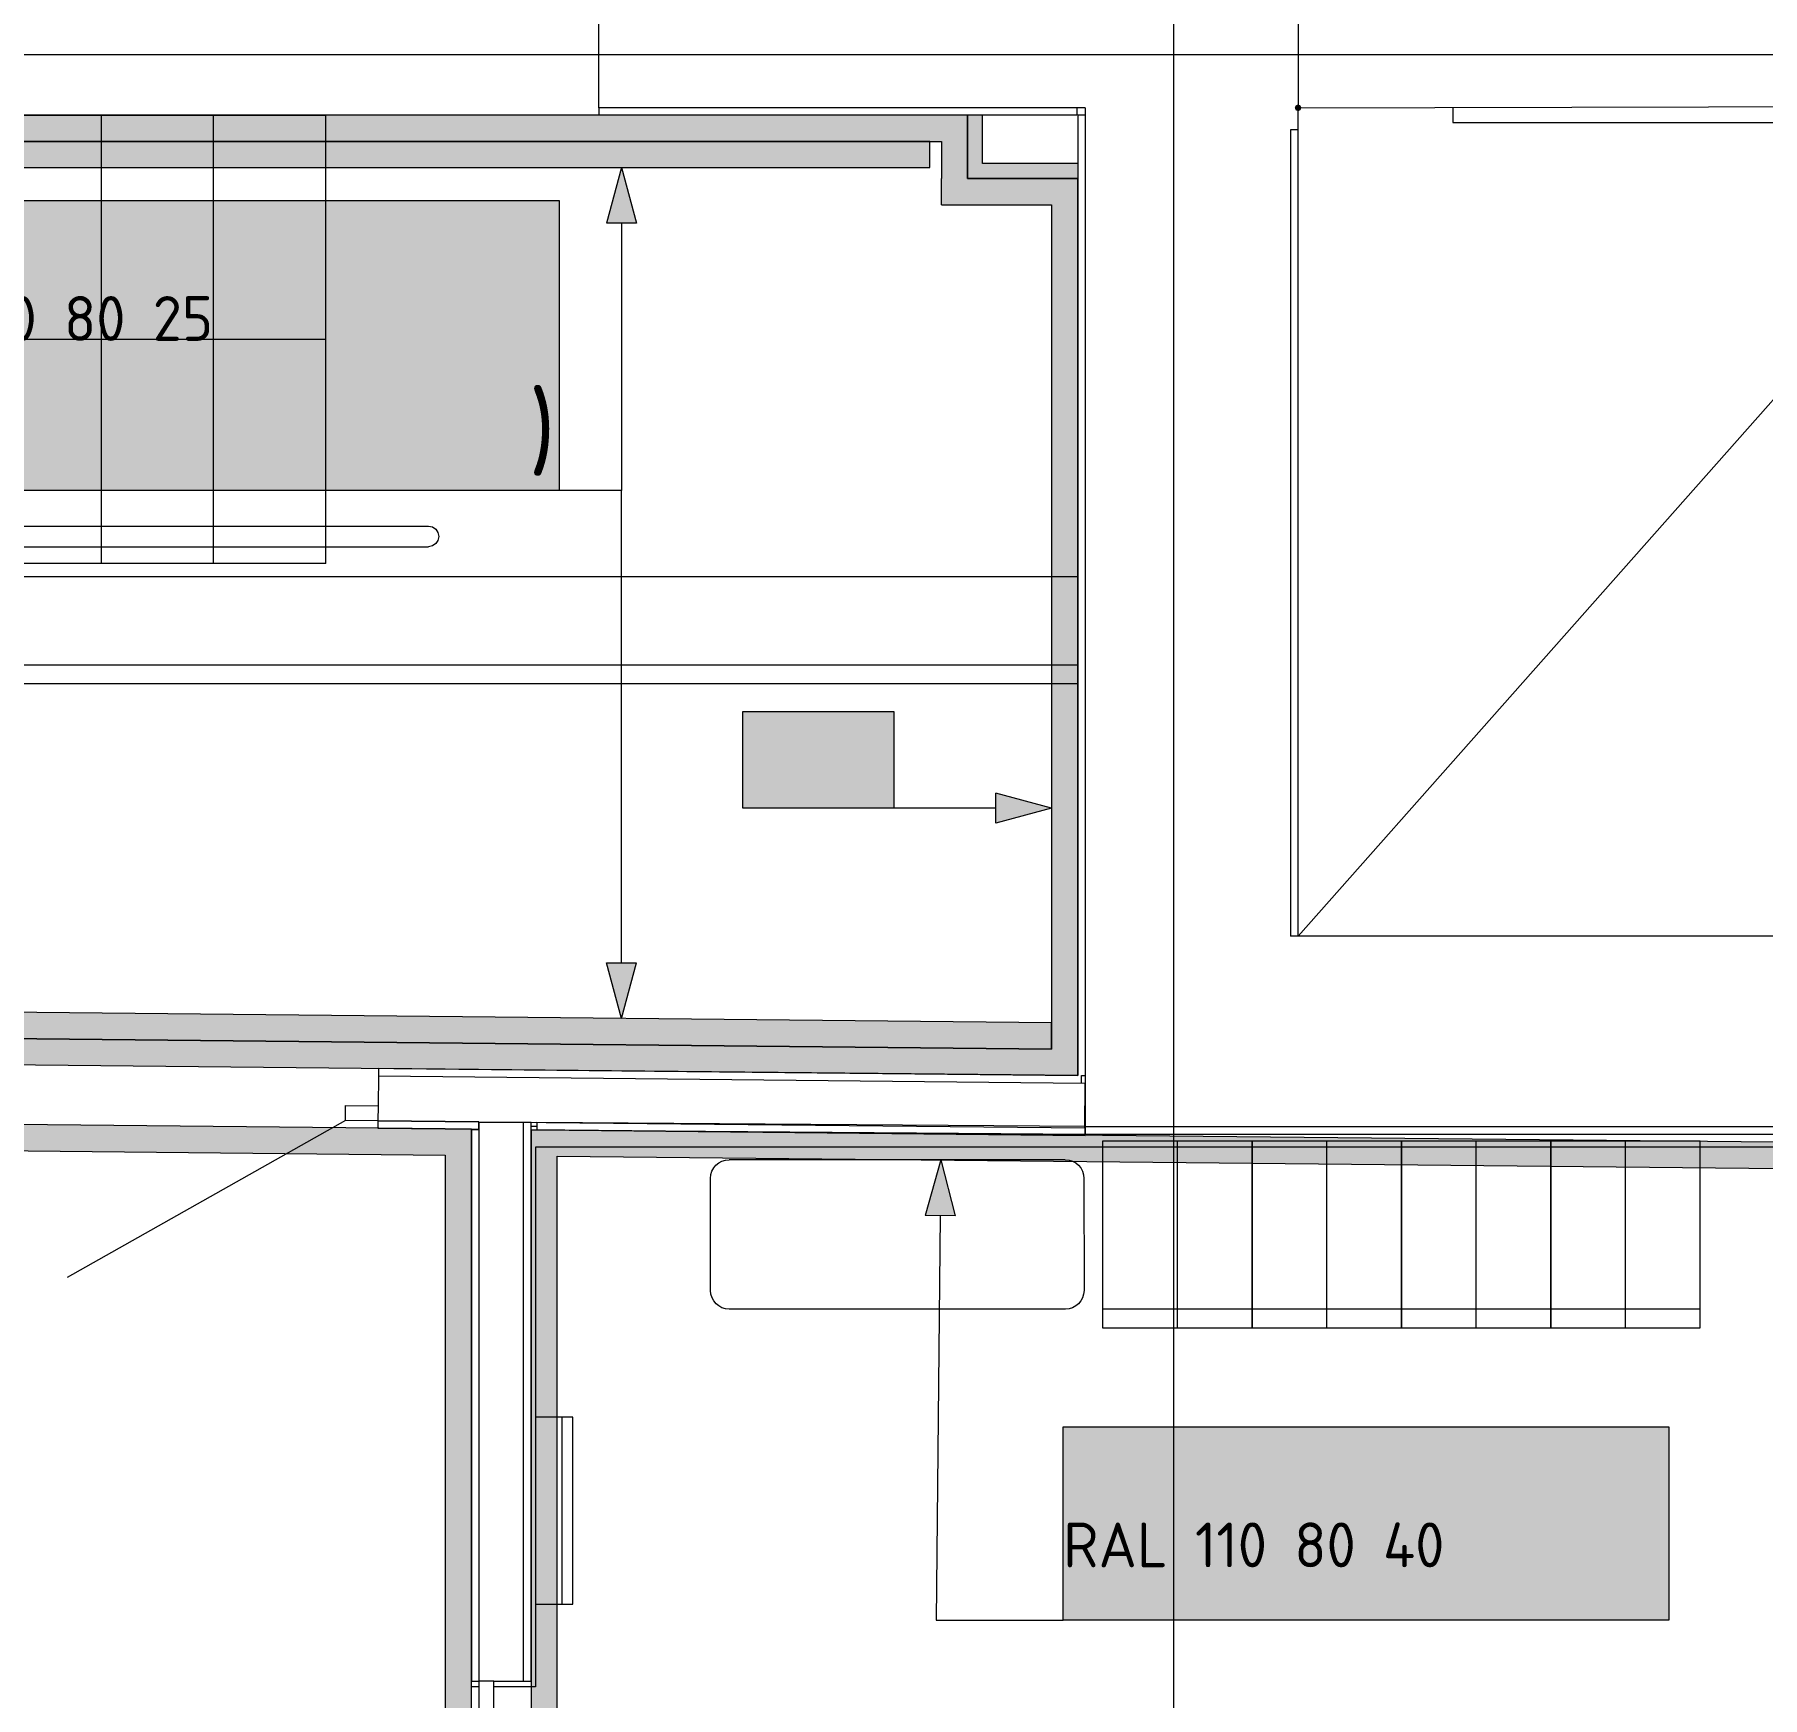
# Model space of a CAD drawing. Header units: millimetres. Extents: x -546 to 1681, y -650 to 1730.
# Drawn here: x 453.67 to 499.93, y 446.38 to 490.91 of the extents above; entities that cross this region are included whole.
import ezdxf

# ---------------------------------------------------------------- set-up
doc = ezdxf.new("R2010")
doc.units = ezdxf.units.MM

msp = doc.modelspace()

# ---------------------------------------------------------------- hatches: boundary and pattern name
h = msp.add_hatch(color=7)
h.dxf.hatch_style = 2
h.paths.add_polyline_path([(487.591, 488.948), (487.564, 489.011), (487.501, 489.038), (487.437, 489.011), (487.411, 488.948), (487.437, 488.882), (487.501, 488.856), (487.564, 488.882)])
at = {"true_color": 0xf1d696}
h = msp.add_hatch(color=41, dxfattribs=at)
h.dxf.hatch_style = 2
h.paths.add_polyline_path([(412.527, 488.048), (412.527, 488.748), (477.951, 488.748), (477.951, 488.048)])
h = msp.add_hatch(color=41, dxfattribs=at)
h.dxf.hatch_style = 2
h.paths.add_polyline_path([(477.951, 488.048), (477.951, 488.748), (478.651, 488.748)])
h = msp.add_hatch(color=41, dxfattribs=at)
h.dxf.hatch_style = 2
h.paths.add_polyline_path([(477.951, 488.048), (478.651, 488.748), (478.651, 488.048)])
h = msp.add_hatch(color=7)
h.dxf.hatch_style = 2
h.paths.add_polyline_path([(479.051, 487.453), (478.651, 487.453), (478.651, 488.748), (479.051, 488.748)])
at = {"true_color": 0x3dad99}
h = msp.add_hatch(color=135, dxfattribs=at)
h.dxf.hatch_style = 2
h.paths.add_polyline_path([(477.644, 488.048), (477.644, 487.348), (412.527, 487.348), (412.527, 488.048)])
at = {"true_color": 0xf1d696}
h = msp.add_hatch(color=41, dxfattribs=at)
h.dxf.hatch_style = 2
h.paths.add_polyline_path([(477.951, 488.048), (478.651, 488.048), (478.651, 487.053), (477.951, 487.053)])
at = {"true_color": 0x0077b0}
h = msp.add_hatch(color=144, dxfattribs=at)
h.dxf.hatch_style = 2
h.paths.add_polyline_path([(469.385, 487.348), (469.785, 485.855), (468.985, 485.855)])
h = msp.add_hatch(color=7)
h.dxf.hatch_style = 2
h.paths.add_polyline_path([(478.651, 487.453), (481.601, 487.453), (481.601, 487.053), (478.651, 487.053)])
at = {"true_color": 0xf1d696}
h = msp.add_hatch(color=41, dxfattribs=at)
h.dxf.hatch_style = 2
h.paths.add_polyline_path([(478.651, 487.053), (477.951, 486.353), (477.951, 487.053)])
h = msp.add_hatch(color=41, dxfattribs=at)
h.dxf.hatch_style = 2
h.paths.add_polyline_path([(478.651, 487.053), (478.651, 486.353), (477.951, 486.353)])
h = msp.add_hatch(color=41, dxfattribs=at)
h.dxf.hatch_style = 2
h.paths.add_polyline_path([(478.651, 486.353), (478.651, 487.053), (480.901, 487.053), (480.901, 486.353)])
h = msp.add_hatch(color=41, dxfattribs=at)
h.dxf.hatch_style = 2
h.paths.add_polyline_path([(480.901, 486.353), (480.901, 487.053), (481.601, 487.053)])
h = msp.add_hatch(color=41, dxfattribs=at)
h.dxf.hatch_style = 2
h.paths.add_polyline_path([(480.901, 486.353), (481.601, 487.053), (481.601, 486.353)])
at = {"true_color": 0xffffff}
h = msp.add_hatch(color=7, dxfattribs=at)
h.dxf.hatch_style = 2
h.paths.add_polyline_path([(447.848, 486.468), (467.715, 486.468), (467.715, 478.703), (447.848, 478.703)])
h = msp.add_hatch(color=7, dxfattribs=at)
h.dxf.hatch_style = 2
h.paths.add_polyline_path([(447.848, 486.468), (467.715, 486.468), (467.715, 478.703), (447.848, 478.703)])
at = {"true_color": 0xf1d696}
h = msp.add_hatch(color=41, dxfattribs=at)
h.dxf.hatch_style = 2
h.paths.add_polyline_path([(480.901, 486.353), (481.601, 486.353), (481.601, 463.733), (480.901, 463.741)])
at = {"true_color": 0x0077b0}
h = msp.add_hatch(color=144, dxfattribs=at)
h.dxf.hatch_style = 2
h.paths.add_polyline_path([(453.893, 479.894), (453.893, 479.389), (453.867, 479.314), (453.791, 479.29), (453.715, 479.314), (453.69, 479.389), (453.69, 480.603), (453.715, 480.676), (453.791, 480.701), (453.867, 480.676), (453.893, 480.603), (453.893, 480.097), (454.497, 480.097), (454.497, 480.603), (454.522, 480.676), (454.598, 480.701), (454.674, 480.676), (454.7, 480.603), (454.7, 479.389), (454.674, 479.314), (454.598, 479.29), (454.522, 479.314), (454.497, 479.389), (454.497, 479.894)])
h = msp.add_hatch(color=144, dxfattribs=at)
h.dxf.hatch_style = 2
h.paths.add_polyline_path([(453.893, 479.894), (453.893, 479.389), (453.867, 479.314), (453.791, 479.29), (453.715, 479.314), (453.69, 479.389), (453.69, 480.603), (453.715, 480.676), (453.791, 480.701), (453.867, 480.676), (453.893, 480.603), (453.893, 480.097), (454.497, 480.097), (454.497, 480.603), (454.522, 480.676), (454.598, 480.701), (454.674, 480.676), (454.7, 480.603), (454.7, 479.389), (454.674, 479.314), (454.598, 479.29), (454.522, 479.314), (454.497, 479.389), (454.497, 479.894)])
h = msp.add_hatch(color=144, dxfattribs=at)
h.paths.add_polyline_path([(455.609, 480.501), (455.492, 480.479), (455.394, 480.414), (455.328, 480.316), (455.307, 480.199), (455.307, 480.097), (455.911, 480.097), (455.911, 480.199), (455.889, 480.316), (455.823, 480.414), (455.726, 480.479)])
h.paths.add_polyline_path([(455.307, 479.894), (455.307, 479.694), (455.322, 479.617), (455.366, 479.55), (455.431, 479.505), (455.507, 479.491), (456.012, 479.491), (456.088, 479.465), (456.114, 479.389), (456.088, 479.314), (456.012, 479.29), (455.507, 479.29), (455.351, 479.318), (455.222, 479.406), (455.133, 479.536), (455.104, 479.694), (455.104, 480.196), (455.113, 480.298), (455.14, 480.391), (455.186, 480.477), (455.25, 480.555), (455.328, 480.619), (455.414, 480.665), (455.507, 480.692), (455.609, 480.701), (455.804, 480.665), (455.967, 480.557), (456.032, 480.48), (456.077, 480.394), (456.105, 480.301), (456.114, 480.199), (456.114, 479.894)])
h = msp.add_hatch(color=144, dxfattribs=at)
h.paths.add_polyline_path([(455.609, 480.501), (455.492, 480.479), (455.394, 480.414), (455.328, 480.316), (455.307, 480.199), (455.307, 480.097), (455.911, 480.097), (455.911, 480.199), (455.889, 480.316), (455.823, 480.414), (455.726, 480.479)])
h.paths.add_polyline_path([(455.307, 479.894), (455.307, 479.694), (455.322, 479.617), (455.366, 479.55), (455.431, 479.505), (455.507, 479.491), (456.012, 479.491), (456.088, 479.465), (456.114, 479.389), (456.088, 479.314), (456.012, 479.29), (455.507, 479.29), (455.351, 479.318), (455.222, 479.406), (455.133, 479.536), (455.104, 479.694), (455.104, 480.196), (455.113, 480.298), (455.14, 480.391), (455.186, 480.477), (455.25, 480.555), (455.328, 480.619), (455.414, 480.665), (455.507, 480.692), (455.609, 480.701), (455.804, 480.665), (455.967, 480.557), (456.032, 480.48), (456.077, 480.394), (456.105, 480.301), (456.114, 480.199), (456.114, 479.894)])
h = msp.add_hatch(color=144, dxfattribs=at)
h.dxf.hatch_style = 2
h.paths.add_polyline_path([(457.21, 479.389), (457.21, 480.603), (457.235, 480.676), (457.312, 480.701), (457.816, 480.701), (457.971, 480.672), (458.101, 480.586), (458.19, 480.454), (458.22, 480.298), (458.22, 479.389), (458.195, 479.314), (458.118, 479.29), (458.042, 479.314), (458.017, 479.389), (458.017, 480.298), (458.003, 480.376), (457.96, 480.442), (457.895, 480.485), (457.816, 480.498), (457.413, 480.498), (457.413, 479.389), (457.388, 479.314), (457.312, 479.29), (457.235, 479.314)])
h = msp.add_hatch(color=144, dxfattribs=at)
h.dxf.hatch_style = 2
h.paths.add_polyline_path([(457.21, 479.389), (457.21, 480.603), (457.235, 480.676), (457.312, 480.701), (457.816, 480.701), (457.971, 480.672), (458.101, 480.586), (458.19, 480.454), (458.22, 480.298), (458.22, 479.389), (458.195, 479.314), (458.118, 479.29), (458.042, 479.314), (458.017, 479.389), (458.017, 480.298), (458.003, 480.376), (457.96, 480.442), (457.895, 480.485), (457.816, 480.498), (457.413, 480.498), (457.413, 479.389), (457.388, 479.314), (457.312, 479.29), (457.235, 479.314)])
h = msp.add_hatch(color=144, dxfattribs=at)
h.paths.add_polyline_path([(458.624, 479.792), (458.624, 480.196), (458.633, 480.298), (458.661, 480.391), (458.706, 480.477), (458.771, 480.555), (458.849, 480.619), (458.934, 480.665), (459.027, 480.692), (459.129, 480.701), (459.324, 480.665), (459.487, 480.557), (459.552, 480.48), (459.598, 480.394), (459.625, 480.3), (459.634, 480.196), (459.634, 479.792), (459.625, 479.692), (459.596, 479.6), (459.55, 479.515), (459.485, 479.437), (459.408, 479.372), (459.323, 479.326), (459.23, 479.299), (459.129, 479.29), (459.027, 479.299), (458.934, 479.326), (458.849, 479.372), (458.771, 479.437), (458.706, 479.515), (458.661, 479.6), (458.633, 479.692)])
h.paths.add_polyline_path([(459.431, 479.795), (459.431, 480.199), (459.41, 480.315), (459.344, 480.414), (459.246, 480.479), (459.129, 480.501), (459.012, 480.479), (458.915, 480.414), (458.849, 480.315), (458.827, 480.199), (458.827, 479.795), (458.849, 479.678), (458.915, 479.581), (459.012, 479.514), (459.129, 479.491), (459.246, 479.514), (459.344, 479.581), (459.41, 479.679)])
h = msp.add_hatch(color=144, dxfattribs=at)
h.paths.add_polyline_path([(458.624, 479.792), (458.624, 480.196), (458.633, 480.298), (458.661, 480.391), (458.706, 480.477), (458.771, 480.555), (458.849, 480.619), (458.934, 480.665), (459.027, 480.692), (459.129, 480.701), (459.324, 480.665), (459.487, 480.557), (459.552, 480.48), (459.598, 480.394), (459.625, 480.3), (459.634, 480.196), (459.634, 479.792), (459.625, 479.692), (459.596, 479.6), (459.55, 479.515), (459.485, 479.437), (459.408, 479.372), (459.323, 479.326), (459.23, 479.299), (459.129, 479.29), (459.027, 479.299), (458.934, 479.326), (458.849, 479.372), (458.771, 479.437), (458.706, 479.515), (458.661, 479.6), (458.633, 479.692)])
h.paths.add_polyline_path([(459.431, 479.795), (459.431, 480.199), (459.41, 480.315), (459.344, 480.414), (459.246, 480.479), (459.129, 480.501), (459.012, 480.479), (458.915, 480.414), (458.849, 480.315), (458.827, 480.199), (458.827, 479.795), (458.849, 479.678), (458.915, 479.581), (459.012, 479.514), (459.129, 479.491), (459.246, 479.514), (459.344, 479.581), (459.41, 479.679)])
h = msp.add_hatch(color=144, dxfattribs=at)
h.paths.add_polyline_path([(460.038, 480.603), (460.064, 480.676), (460.14, 480.701), (460.645, 480.701), (460.801, 480.672), (460.93, 480.586), (461.019, 480.454), (461.048, 480.298), (461.048, 479.694), (461.019, 479.537), (460.93, 479.406), (460.801, 479.318), (460.645, 479.29), (460.241, 479.29), (460.241, 478.782), (460.216, 478.708), (460.14, 478.683), (460.064, 478.708), (460.038, 478.782)])
h.paths.add_polyline_path([(460.241, 480.498), (460.241, 479.491), (460.645, 479.491), (460.722, 479.505), (460.786, 479.55), (460.83, 479.616), (460.845, 479.694), (460.845, 480.298), (460.831, 480.376), (460.789, 480.442), (460.723, 480.485), (460.645, 480.498)])
h = msp.add_hatch(color=144, dxfattribs=at)
h.paths.add_polyline_path([(460.038, 480.603), (460.064, 480.676), (460.14, 480.701), (460.645, 480.701), (460.801, 480.672), (460.93, 480.586), (461.019, 480.454), (461.048, 480.298), (461.048, 479.694), (461.019, 479.537), (460.93, 479.406), (460.801, 479.318), (460.645, 479.29), (460.241, 479.29), (460.241, 478.782), (460.216, 478.708), (460.14, 478.683), (460.064, 478.708), (460.038, 478.782)])
h.paths.add_polyline_path([(460.241, 480.498), (460.241, 479.491), (460.645, 479.491), (460.722, 479.505), (460.786, 479.55), (460.83, 479.616), (460.845, 479.694), (460.845, 480.298), (460.831, 480.376), (460.789, 480.442), (460.723, 480.485), (460.645, 480.498)])
h = msp.add_hatch(color=144, dxfattribs=at)
h.dxf.hatch_style = 2
h.paths.add_polyline_path([(462.259, 479.084), (462.259, 479.29), (461.856, 479.29), (461.7, 479.318), (461.571, 479.406), (461.482, 479.537), (461.452, 479.694), (461.452, 480.603), (461.478, 480.676), (461.554, 480.701), (461.63, 480.676), (461.655, 480.603), (461.655, 479.694), (461.67, 479.617), (461.715, 479.55), (461.78, 479.505), (461.856, 479.491), (462.259, 479.491), (462.259, 480.603), (462.285, 480.676), (462.361, 480.701), (462.437, 480.676), (462.462, 480.603), (462.462, 479.087), (462.433, 478.93), (462.347, 478.799), (462.218, 478.713), (462.062, 478.683), (461.655, 478.683), (461.579, 478.709), (461.554, 478.785), (461.561, 478.822), (461.585, 478.856), (461.655, 478.887), (462.059, 478.887), (462.137, 478.9), (462.203, 478.943), (462.245, 479.006)])
h = msp.add_hatch(color=144, dxfattribs=at)
h.dxf.hatch_style = 2
h.paths.add_polyline_path([(462.259, 479.084), (462.259, 479.29), (461.856, 479.29), (461.7, 479.318), (461.571, 479.406), (461.482, 479.537), (461.452, 479.694), (461.452, 480.603), (461.478, 480.676), (461.554, 480.701), (461.63, 480.676), (461.655, 480.603), (461.655, 479.694), (461.67, 479.617), (461.715, 479.55), (461.78, 479.505), (461.856, 479.491), (462.259, 479.491), (462.259, 480.603), (462.285, 480.676), (462.361, 480.701), (462.437, 480.676), (462.462, 480.603), (462.462, 479.087), (462.433, 478.93), (462.347, 478.799), (462.218, 478.713), (462.062, 478.683), (461.655, 478.683), (461.579, 478.709), (461.554, 478.785), (461.561, 478.822), (461.585, 478.856), (461.655, 478.887), (462.059, 478.887), (462.137, 478.9), (462.203, 478.943), (462.245, 479.006)])
h = msp.add_hatch(color=144, dxfattribs=at)
h.dxf.hatch_style = 2
h.paths.add_polyline_path([(463.876, 480.603), (463.876, 479.389), (463.851, 479.314), (463.775, 479.29), (463.699, 479.314), (463.674, 479.389), (463.674, 479.894), (463.27, 479.894), (463.116, 479.923), (462.985, 480.01), (462.896, 480.139), (462.867, 480.292), (462.867, 480.603), (462.892, 480.676), (462.968, 480.701), (463.044, 480.676), (463.069, 480.603), (463.069, 480.301), (463.084, 480.222), (463.129, 480.157), (463.194, 480.112), (463.27, 480.097), (463.674, 480.097), (463.674, 480.603), (463.699, 480.676), (463.775, 480.701), (463.851, 480.676)])
h = msp.add_hatch(color=144, dxfattribs=at)
h.dxf.hatch_style = 2
h.paths.add_polyline_path([(463.876, 480.603), (463.876, 479.389), (463.851, 479.314), (463.775, 479.29), (463.699, 479.314), (463.674, 479.389), (463.674, 479.894), (463.27, 479.894), (463.116, 479.923), (462.985, 480.01), (462.896, 480.139), (462.867, 480.292), (462.867, 480.603), (462.892, 480.676), (462.968, 480.701), (463.044, 480.676), (463.069, 480.603), (463.069, 480.301), (463.084, 480.222), (463.129, 480.157), (463.194, 480.112), (463.27, 480.097), (463.674, 480.097), (463.674, 480.603), (463.699, 480.676), (463.775, 480.701), (463.851, 480.676)])
h = msp.add_hatch(color=144, dxfattribs=at)
h.dxf.hatch_style = 2
h.paths.add_polyline_path([(464.484, 479.894), (464.484, 479.389), (464.458, 479.314), (464.382, 479.29), (464.306, 479.314), (464.281, 479.389), (464.281, 480.603), (464.306, 480.676), (464.382, 480.701), (464.458, 480.676), (464.484, 480.603), (464.484, 480.097), (465.088, 480.097), (465.088, 480.603), (465.113, 480.676), (465.189, 480.701), (465.265, 480.676), (465.291, 480.603), (465.291, 479.389), (465.265, 479.314), (465.189, 479.29), (465.113, 479.314), (465.088, 479.389), (465.088, 479.894)])
h = msp.add_hatch(color=144, dxfattribs=at)
h.dxf.hatch_style = 2
h.paths.add_polyline_path([(464.484, 479.894), (464.484, 479.389), (464.458, 479.314), (464.382, 479.29), (464.306, 479.314), (464.281, 479.389), (464.281, 480.603), (464.306, 480.676), (464.382, 480.701), (464.458, 480.676), (464.484, 480.603), (464.484, 480.097), (465.088, 480.097), (465.088, 480.603), (465.113, 480.676), (465.189, 480.701), (465.265, 480.676), (465.291, 480.603), (465.291, 479.389), (465.265, 479.314), (465.189, 479.29), (465.113, 479.314), (465.088, 479.389), (465.088, 479.894)])
h = msp.add_hatch(color=144, dxfattribs=at)
h.paths.add_polyline_path([(466.053, 479.897), (465.912, 479.94), (465.796, 480.029), (465.72, 480.153), (465.695, 480.298), (465.724, 480.454), (465.813, 480.586), (465.942, 480.672), (466.098, 480.701), (466.603, 480.701), (466.679, 480.676), (466.705, 480.603), (466.705, 479.389), (466.679, 479.314), (466.603, 479.29), (466.527, 479.314), (466.502, 479.389), (466.502, 479.894), (466.298, 479.894), (465.878, 479.33), (465.841, 479.299), (465.796, 479.29), (465.72, 479.314), (465.695, 479.389), (465.714, 479.451)])
h.paths.add_polyline_path([(465.898, 480.298), (465.913, 480.22), (465.957, 480.154), (466.022, 480.109), (466.098, 480.094), (466.502, 480.094), (466.502, 480.498), (466.098, 480.498), (466.02, 480.484), (465.954, 480.442), (465.912, 480.376)])
h = msp.add_hatch(color=144, dxfattribs=at)
h.paths.add_polyline_path([(466.053, 479.897), (465.912, 479.94), (465.796, 480.029), (465.72, 480.153), (465.695, 480.298), (465.724, 480.454), (465.813, 480.586), (465.942, 480.672), (466.098, 480.701), (466.603, 480.701), (466.679, 480.676), (466.705, 480.603), (466.705, 479.389), (466.679, 479.314), (466.603, 479.29), (466.527, 479.314), (466.502, 479.389), (466.502, 479.894), (466.298, 479.894), (465.878, 479.33), (465.841, 479.299), (465.796, 479.29), (465.72, 479.314), (465.695, 479.389), (465.714, 479.451)])
h.paths.add_polyline_path([(465.898, 480.298), (465.913, 480.22), (465.957, 480.154), (466.022, 480.109), (466.098, 480.094), (466.502, 480.094), (466.502, 480.498), (466.098, 480.498), (466.02, 480.484), (465.954, 480.442), (465.912, 480.376)])
at = {"true_color": 0xffffff}
h = msp.add_hatch(color=7, dxfattribs=at)
h.dxf.hatch_style = 2
h.paths.add_polyline_path([(472.632, 472.779), (476.672, 472.779), (476.672, 470.191), (472.632, 470.191)])
at = {"true_color": 0x0077b0}
h = msp.add_hatch(color=144, dxfattribs=at)
h.paths.add_polyline_path([(473.842, 471.385), (473.842, 472.192), (473.812, 472.349), (473.723, 472.48), (473.595, 472.566), (473.438, 472.596), (473.282, 472.566), (473.151, 472.48), (473.063, 472.349), (473.035, 472.192), (473.035, 471.385), (473.063, 471.229), (473.151, 471.1), (473.282, 471.011), (473.438, 470.982), (473.595, 471.011), (473.723, 471.1), (473.812, 471.229)])
h.paths.add_polyline_path([(474.043, 471.385), (474.031, 471.265), (473.998, 471.153), (473.942, 471.05), (473.865, 470.956), (473.773, 470.879), (473.671, 470.824), (473.559, 470.792), (473.438, 470.781), (473.317, 470.792), (473.205, 470.824), (473.103, 470.879), (473.01, 470.956), (472.932, 471.05), (472.876, 471.153), (472.843, 471.265), (472.832, 471.385), (472.832, 472.192), (472.843, 472.314), (472.876, 472.426), (472.932, 472.528), (473.01, 472.621), (473.103, 472.699), (473.205, 472.755), (473.317, 472.788), (473.438, 472.799), (473.559, 472.788), (473.671, 472.755), (473.774, 472.7), (473.868, 472.624), (473.944, 472.53), (473.998, 472.427), (474.032, 472.314), (474.043, 472.192)])
h = msp.add_hatch(color=144, dxfattribs=at)
h.dxf.hatch_style = 2
h.paths.add_polyline_path([(476.265, 472.455), (476.034, 472.223), (475.963, 472.192), (475.887, 472.218), (475.862, 472.294), (475.89, 472.364), (476.285, 472.759), (476.326, 472.789), (476.367, 472.799), (476.443, 472.774), (476.468, 472.697), (476.468, 470.88), (476.443, 470.805), (476.367, 470.781), (476.29, 470.805), (476.265, 470.88)])
h = msp.add_hatch(color=144, dxfattribs=at)
h.dxf.hatch_style = 2
h.paths.add_polyline_path([(475.356, 471.283), (474.549, 471.283), (474.472, 471.309), (474.447, 471.385), (474.472, 471.461), (474.549, 471.487), (475.356, 471.487), (475.432, 471.461), (475.457, 471.385), (475.432, 471.309)])
h = msp.add_hatch(color=144, dxfattribs=at)
h.dxf.hatch_style = 2
h.paths.add_polyline_path([(480.901, 470.191), (479.408, 469.791), (479.408, 470.591)])
h = msp.add_hatch(color=144, dxfattribs=at)
h.dxf.hatch_style = 2
h.paths.add_polyline_path([(469.385, 464.558), (468.985, 466.051), (469.785, 466.051)])
at = {"true_color": 0x3dad99}
h = msp.add_hatch(color=135, dxfattribs=at)
h.dxf.hatch_style = 2
h.paths.add_polyline_path([(412.527, 464.439), (412.527, 465.139), (480.901, 464.441), (480.901, 463.741)])
at = {"true_color": 0xf1d696}
h = msp.add_hatch(color=41, dxfattribs=at)
h.dxf.hatch_style = 2
h.paths.add_polyline_path([(480.901, 463.741), (480.901, 463.041), (412.527, 463.739), (412.527, 464.439)])
h = msp.add_hatch(color=41, dxfattribs=at)
h.dxf.hatch_style = 2
h.paths.add_polyline_path([(480.901, 463.741), (481.601, 463.733), (481.601, 463.033)])
h = msp.add_hatch(color=41, dxfattribs=at)
h.dxf.hatch_style = 2
h.paths.add_polyline_path([(481.601, 463.033), (480.901, 463.041), (480.901, 463.741)])
h = msp.add_hatch(color=41, dxfattribs=at)
h.dxf.hatch_style = 2
h.paths.add_polyline_path([(443.175, 461.126), (443.175, 461.826), (464.664, 461.606), (464.664, 460.906)])
h = msp.add_hatch(color=41, dxfattribs=at)
h.dxf.hatch_style = 2
h.paths.add_polyline_path([(464.664, 460.906), (464.664, 461.606), (465.364, 461.599)])
h = msp.add_hatch(color=41, dxfattribs=at)
h.dxf.hatch_style = 2
h.paths.add_polyline_path([(464.664, 460.906), (465.357, 461.592), (465.364, 460.899)])
at = {"true_color": 0x9f9f00}
h = msp.add_hatch(color=54, dxfattribs=at)
h.dxf.hatch_style = 2
h.paths.add_polyline_path([(467.664, 460.876), (466.964, 460.883), (466.964, 461.583)])
h = msp.add_hatch(color=54, dxfattribs=at)
h.dxf.hatch_style = 2
h.paths.add_polyline_path([(466.964, 461.583), (467.664, 461.576), (467.664, 460.876)])
h = msp.add_hatch(color=54, dxfattribs=at)
h.dxf.hatch_style = 2
h.paths.add_polyline_path([(467.664, 460.876), (467.664, 461.576), (512.864, 461.123), (512.863, 460.423)])
at = {"true_color": 0xf1d696}
h = msp.add_hatch(color=41, dxfattribs=at)
h.dxf.hatch_style = 2
h.paths.add_polyline_path([(464.664, 460.906), (465.364, 460.899), (465.364, 421.928), (464.664, 421.93)])
h = msp.add_hatch(color=41, dxfattribs=at)
h.dxf.hatch_style = 2
h.paths.add_polyline_path([(467.664, 422.014), (466.964, 422.014), (466.964, 460.883), (467.664, 460.876)])
at = {"true_color": 0x0077b0}
h = msp.add_hatch(color=144, dxfattribs=at)
h.dxf.hatch_style = 2
h.paths.add_polyline_path([(477.934, 460.773), (478.319, 459.276), (477.519, 459.284)])
at = {"true_color": 0xffffff}
h = msp.add_hatch(color=7, dxfattribs=at)
h.dxf.hatch_style = 2
h.paths.add_polyline_path([(481.209, 453.626), (497.425, 453.626), (497.425, 448.449), (481.209, 448.449)])
at = {"true_color": 0x0077b0}
h = msp.add_hatch(color=144, dxfattribs=at)
h.paths.add_polyline_path([(493.989, 452.229), (493.989, 453.036), (493.96, 453.193), (493.871, 453.324), (493.742, 453.411), (493.586, 453.44), (493.429, 453.411), (493.298, 453.324), (493.211, 453.193), (493.182, 453.036), (493.182, 452.229), (493.211, 452.073), (493.298, 451.944), (493.429, 451.855), (493.586, 451.826), (493.742, 451.855), (493.871, 451.944), (493.96, 452.073)])
h.paths.add_polyline_path([(494.19, 452.229), (494.179, 452.109), (494.145, 451.997), (494.09, 451.894), (494.012, 451.8), (493.92, 451.723), (493.818, 451.668), (493.706, 451.636), (493.586, 451.625), (493.464, 451.636), (493.352, 451.668), (493.25, 451.723), (493.157, 451.8), (493.079, 451.894), (493.024, 451.997), (492.99, 452.109), (492.979, 452.229), (492.979, 453.036), (492.99, 453.158), (493.024, 453.27), (493.079, 453.372), (493.157, 453.465), (493.25, 453.543), (493.352, 453.599), (493.464, 453.632), (493.586, 453.643), (493.706, 453.632), (493.818, 453.599), (493.921, 453.544), (494.015, 453.468), (494.091, 453.374), (494.146, 453.271), (494.179, 453.159), (494.19, 453.036)])
h = msp.add_hatch(color=144, dxfattribs=at)
h.dxf.hatch_style = 2
h.paths.add_polyline_path([(496.01, 452.127), (496.013, 452.156), (496.416, 453.57), (496.452, 453.625), (496.515, 453.643), (496.591, 453.618), (496.616, 453.541), (496.611, 453.513), (496.244, 452.229), (496.716, 452.229), (496.716, 452.534), (496.741, 452.609), (496.817, 452.633), (496.893, 452.609), (496.918, 452.534), (496.918, 452.229), (497.122, 452.229), (497.196, 452.204), (497.22, 452.127), (497.196, 452.051), (497.122, 452.026), (496.918, 452.026), (496.918, 451.724), (496.893, 451.649), (496.817, 451.625), (496.741, 451.649), (496.716, 451.724), (496.716, 452.026), (496.111, 452.026), (496.035, 452.051)])
h = msp.add_hatch(color=144, dxfattribs=at)
h.dxf.hatch_style = 2
h.paths.add_polyline_path([(495.503, 452.127), (494.696, 452.127), (494.62, 452.153), (494.595, 452.229), (494.62, 452.306), (494.696, 452.331), (495.503, 452.331), (495.579, 452.306), (495.605, 452.229), (495.579, 452.153)])

# ---------------------------------------------------------------- linework, layer by layer
at = {"color": 7, "lineweight": 0}
for points in [[(484.173, 197.821), (484.173, 730.152)], [(487.501, 507.648), (487.501, 488.948)], [(468.773, 488.948), (468.773, 492.248)], [(187.211, 490.372), (863.726, 490.372)], [(477.951, 488.748), (411.827, 488.748)], [(468.773, 488.748), (451.673, 488.748)], [(455.464, 488.745), (452.464, 488.745)], [(458.464, 488.745), (455.464, 488.745)], [(455.464, 476.744), (455.464, 488.745)], [(455.464, 476.744), (455.464, 488.745)], [(461.464, 488.745), (458.464, 488.745)], [(458.464, 476.744), (458.464, 488.745)], [(458.464, 476.744), (458.464, 488.745)], [(461.464, 476.744), (461.464, 488.745)], [(461.464, 476.744), (461.464, 488.745)], [(481.801, 488.948), (468.773, 488.948)], [(468.773, 488.948), (468.773, 488.748)], [(481.577, 488.748), (468.773, 488.748)], [(478.651, 488.748), (477.951, 488.748)], [(478.651, 488.748), (478.651, 487.053)], [(478.651, 487.053), (478.651, 488.748)], [(479.051, 487.453), (479.051, 488.748)], [(481.577, 488.948), (481.577, 488.748)], [(481.801, 488.748), (481.601, 488.748)], [(481.601, 488.748), (481.601, 463.033)], [(481.801, 488.948), (481.801, 461.666)], [(487.501, 488.946), (509.473, 488.999)], [(487.501, 466.766), (487.501, 488.946)], [(491.64, 488.957), (491.64, 488.557)], [(487.301, 488.357), (487.301, 466.766)], [(487.501, 488.357), (487.301, 488.357)], [(491.64, 488.557), (505.14, 488.557)], [(412.527, 488.048), (477.951, 488.048)], [(477.644, 488.048), (412.527, 488.048)], [(477.644, 487.348), (477.644, 488.048)], [(477.951, 488.048), (477.951, 487.053)], [(412.527, 487.348), (477.644, 487.348)], [(481.601, 487.453), (479.051, 487.453)], [(477.951, 486.353), (477.951, 487.053)], [(478.651, 487.053), (481.601, 487.053)], [(480.901, 487.053), (478.651, 487.053)], [(481.601, 487.053), (480.901, 487.053)], [(481.601, 463.733), (481.601, 487.053)], [(477.951, 486.353), (480.901, 486.353)], [(480.901, 486.353), (480.901, 463.741)], [(455.464, 482.745), (452.464, 482.745)], [(458.464, 482.745), (455.464, 482.745)], [(461.464, 482.745), (458.464, 482.745)], [(431.077, 477.748), (464.214, 477.748)], [(464.214, 477.748), (464.321, 477.726), (464.409, 477.666), (464.468, 477.578), (464.49, 477.471), (464.468, 477.363), (464.409, 477.276), (464.321, 477.216), (464.214, 477.195)], [(431.077, 477.195), (464.214, 477.195)], [(455.464, 476.744), (452.464, 476.744)], [(458.464, 476.744), (455.464, 476.744)], [(461.464, 476.744), (458.464, 476.744)], [(481.601, 476.389), (448.664, 476.389)], [(431.846, 474.031), (481.601, 474.031)], [(431.846, 473.531), (481.601, 473.531)], [(606.027, 466.766), (487.301, 466.766)], [(480.901, 464.441), (412.527, 465.139)], [(480.901, 463.741), (412.527, 464.439)], [(412.527, 464.439), (480.901, 463.741)], [(480.901, 463.741), (480.901, 464.441)], [(411.827, 463.746), (481.601, 463.033)], [(481.601, 463.033), (481.601, 463.733)], [(462.877, 463.225), (462.875, 463.025)], [(481.601, 463.033), (462.877, 463.225)], [(462.875, 463.025), (462.867, 462.225)], [(462.875, 463.025), (481.801, 462.831)], [(481.7, 462.832), (481.702, 463.032)], [(481.702, 463.032), (481.801, 463.031)], [(481.789, 461.631), (481.801, 462.831)], [(461.993, 461.834), (461.997, 462.234)], [(461.997, 462.234), (462.867, 462.225)], [(462.867, 462.225), (462.863, 461.825)], [(464.664, 461.606), (442.475, 461.833)], [(461.993, 461.834), (454.537, 457.629)], [(462.863, 461.825), (461.993, 461.834)], [(462.863, 461.825), (462.861, 461.625)], [(462.863, 461.825), (481.789, 461.631)], [(465.565, 461.797), (462.863, 461.825)], [(465.562, 461.597), (465.565, 461.797)], [(465.564, 461.779), (465.564, 446.816)], [(466.764, 461.779), (465.564, 461.779)], [(466.764, 446.816), (466.764, 461.779)], [(466.964, 461.779), (466.764, 461.779)], [(466.964, 446.816), (466.964, 461.779)], [(467.114, 461.779), (467.113, 461.579)], [(481.801, 461.666), (467.114, 461.779)], [(462.861, 461.625), (465.562, 461.597)], [(465.364, 461.599), (464.664, 461.606)], [(465.364, 461.579), (465.364, 461.599)], [(465.364, 421.928), (465.364, 461.599)], [(465.564, 461.579), (465.364, 461.579)], [(465.364, 461.579), (465.364, 446.816)], [(467.113, 461.666), (466.964, 461.666)], [(466.964, 461.583), (467.113, 461.581)], [(466.964, 461.583), (466.964, 460.883)], [(512.864, 461.123), (466.964, 461.583)], [(467.113, 461.579), (481.8, 461.466)], [(467.982, 461.572), (481.801, 461.431)], [(481.8, 461.466), (481.801, 461.666)], [(481.801, 461.666), (611.127, 461.666)], [(481.801, 461.666), (481.801, 461.466)], [(481.801, 461.466), (546.902, 461.466)], [(481.801, 461.431), (481.801, 461.466)], [(443.175, 461.126), (464.664, 460.906)], [(464.664, 460.906), (464.664, 421.93)], [(466.964, 460.883), (466.964, 422.014)], [(513.564, 461.116), (467.084, 461.116)], [(467.084, 461.116), (467.084, 446.666)], [(467.664, 460.876), (512.863, 460.423)], [(467.664, 422.014), (467.664, 460.876)], [(465.364, 446.816), (465.564, 446.816)], [(465.364, 444.136), (465.364, 446.816)], [(465.564, 446.666), (465.364, 446.666)], [(465.964, 446.816), (465.564, 446.816)], [(465.564, 446.816), (465.564, 445.946)], [(465.964, 446.816), (466.764, 446.816)], [(465.964, 445.946), (465.964, 446.816)], [(467.084, 446.666), (465.964, 446.666)], [(466.764, 446.816), (466.964, 446.816)]]:
    msp.add_lwpolyline(points, dxfattribs=at)
at = {"color": 144, "lineweight": 0, "true_color": 0x0077b0}
for points in [[(469.385, 487.348), (468.985, 485.855)], [(469.385, 487.348), (469.785, 485.855)], [(447.848, 486.468), (467.715, 486.468)], [(447.848, 486.468), (467.715, 486.468)], [(467.715, 486.468), (467.715, 478.703)], [(467.715, 486.468), (467.715, 478.703)], [(469.785, 485.855), (468.985, 485.855)], [(469.385, 485.855), (469.385, 478.703)], [(467.715, 478.703), (447.848, 478.703)], [(467.715, 478.703), (447.848, 478.703)], [(469.385, 478.703), (467.715, 478.703)], [(469.385, 478.703), (467.715, 478.703)], [(469.385, 466.051), (469.385, 478.703)], [(472.632, 472.779), (476.672, 472.779)], [(472.632, 470.191), (472.632, 472.779)], [(476.672, 472.779), (476.672, 470.191)], [(479.408, 469.791), (479.408, 470.591)], [(480.901, 470.191), (479.408, 470.591)], [(476.672, 470.191), (472.632, 470.191)], [(478.465, 470.191), (476.672, 470.191)], [(479.408, 470.191), (478.465, 470.191)], [(480.901, 470.191), (479.408, 469.791)], [(468.985, 466.051), (469.785, 466.051)], [(469.385, 464.558), (468.985, 466.051)], [(469.385, 464.558), (469.785, 466.051)], [(477.934, 460.773), (477.519, 459.284)], [(477.934, 460.773), (478.319, 459.276)], [(478.319, 459.276), (477.519, 459.284)], [(477.919, 459.28), (477.811, 448.449)], [(481.209, 453.626), (497.425, 453.626)], [(481.209, 448.449), (481.209, 453.626)], [(497.425, 453.626), (497.425, 448.449)], [(477.811, 448.449), (481.209, 448.449)], [(497.425, 448.449), (481.209, 448.449)]]:
    msp.add_lwpolyline(points, dxfattribs=at)
at = {"color": 8, "lineweight": 0, "true_color": 0x6e6e6e}
msp.add_lwpolyline([(487.501, 466.766), (502.782, 484.022)], dxfattribs=at)
at = {"color": 253, "lineweight": 0, "true_color": 0x999999}
for points in [[(486.268, 461.277), (482.268, 461.277)], [(482.268, 461.277), (482.268, 456.277)], [(484.268, 456.277), (484.268, 461.277)], [(490.268, 461.277), (486.268, 461.277)], [(486.268, 461.277), (486.268, 456.277)], [(486.268, 456.277), (486.268, 461.277)], [(488.268, 456.277), (488.268, 461.277)], [(494.268, 461.277), (490.268, 461.277)], [(490.268, 461.277), (490.268, 456.277)], [(490.268, 456.277), (490.268, 461.277)], [(492.268, 456.277), (492.268, 461.277)], [(494.268, 456.277), (494.268, 461.277)], [(498.268, 461.277), (494.268, 461.277)], [(494.268, 461.277), (494.268, 456.277)], [(496.268, 456.277), (496.268, 461.277)], [(498.268, 456.277), (498.268, 461.277)], [(471.768, 460.278), (471.778, 460.38), (471.807, 460.473), (471.853, 460.558), (471.914, 460.632), (471.987, 460.693), (472.072, 460.739), (472.165, 460.768), (472.266, 460.778)], [(481.268, 460.778), (472.267, 460.778)], [(481.268, 460.778), (481.368, 460.768), (481.462, 460.739), (481.547, 460.693), (481.621, 460.632), (481.682, 460.558), (481.728, 460.473), (481.758, 460.379), (481.768, 460.278)], [(471.769, 457.276), (471.768, 460.278)], [(481.768, 460.278), (481.769, 457.276)], [(472.267, 456.778), (472.166, 456.789), (472.073, 456.818), (471.988, 456.864), (471.915, 456.925), (471.854, 456.998), (471.808, 457.083), (471.779, 457.176), (471.769, 457.276)], [(481.769, 457.276), (481.758, 457.176), (481.729, 457.083), (481.683, 456.998), (481.622, 456.924), (481.548, 456.864), (481.463, 456.818), (481.369, 456.789), (481.269, 456.778)], [(481.268, 456.778), (472.267, 456.778)], [(486.268, 456.777), (482.268, 456.777)], [(490.268, 456.777), (486.268, 456.777)], [(494.268, 456.777), (490.268, 456.777)], [(498.268, 456.777), (494.268, 456.777)], [(482.268, 456.277), (486.268, 456.277)], [(486.268, 456.277), (490.268, 456.277)], [(490.268, 456.277), (494.268, 456.277)], [(494.268, 456.277), (498.268, 456.277)], [(468.083, 453.883), (467.083, 453.883)], [(467.083, 453.883), (467.083, 448.883)], [(467.783, 453.883), (467.783, 448.883)], [(468.083, 448.883), (468.083, 453.883)], [(467.083, 448.883), (468.083, 448.883)]]:
    msp.add_lwpolyline(points, dxfattribs=at)

# ---------------------------------------------------------------- texts
at = {"color": 144, "true_color": 0x0077b0, "attachment_point": 1}
for s, insert, char_height in [('{\\fGOSTCommon|b0|i0|c0;RAL 200 80 25}', (447.849, 483.906), 1.2), ('{\\fGOSTCommon|b0|i0|c0;RAL 200 80 25}', (447.849, 483.906), 1.2), ('{\\fGOSTCommon|b0|i0|c0;)}', (466.906, 481.317), 2.02685), ('{\\fGOSTCommon|b0|i0|c0;)}', (466.906, 481.317), 2.02685), ('{\\fGOSTCommon|b0|i0|c0;RAL 110 80 40}', (481.211, 451.066), 1.2)]:
    msp.add_mtext(s, dxfattribs=dict(at, insert=insert, char_height=char_height))

doc.saveas('drawing.dxf')
